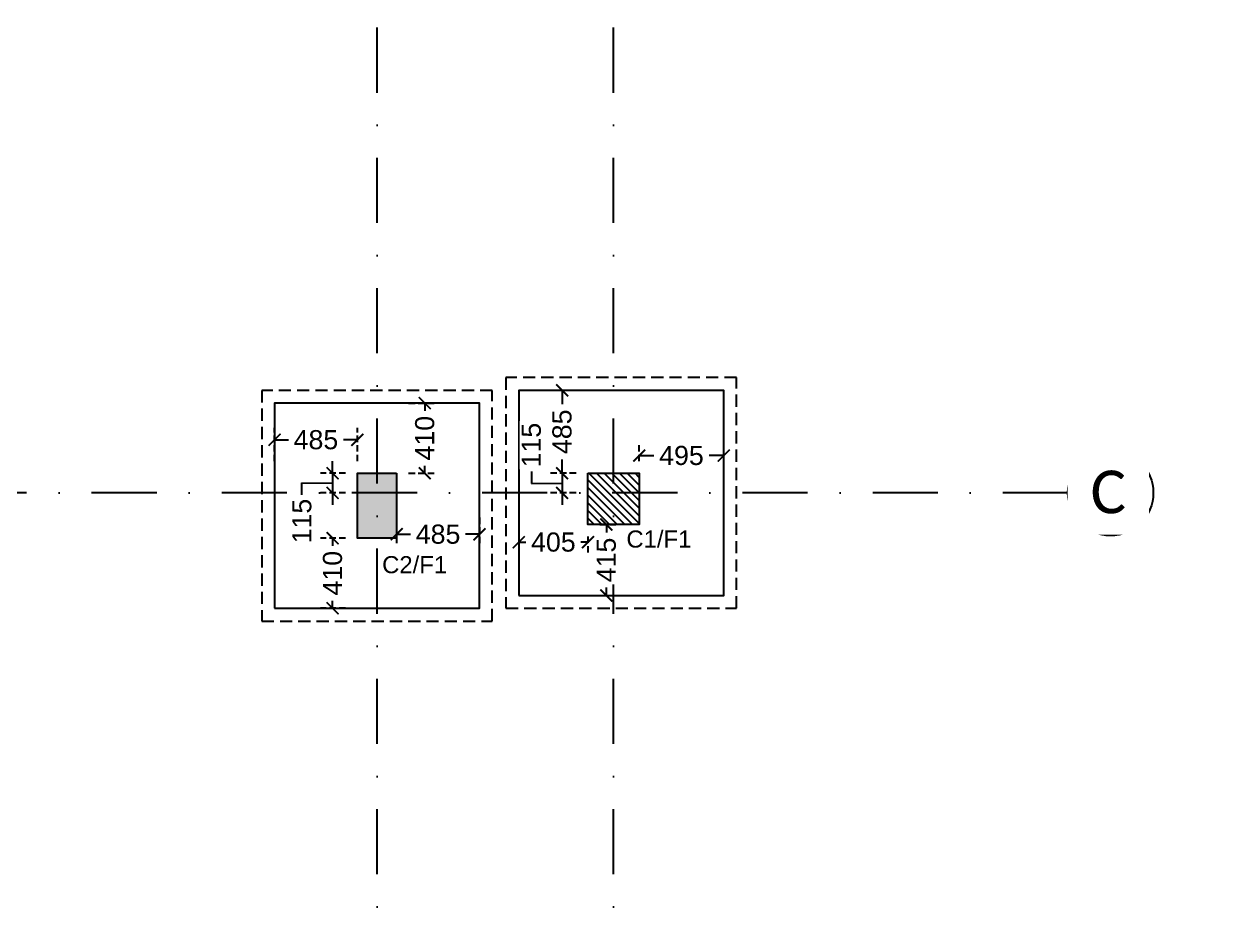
# Model space of a CAD drawing. Header units: millimetres. Extents: x -176651 to 954389, y -469666 to 486614.
# Drawn here: x 831881 to 838929, y 170620 to 175768 of the extents above; entities that cross this region are included whole.
import ezdxf
from ezdxf.xclip import XClip

# ---------------------------------------------------------------- set-up
doc = ezdxf.new("R2010")
doc.units = ezdxf.units.MM
doc.header["$LTSCALE"] = 150
doc.header["$XCLIPFRAME"] = 2
for name, pattern in [('1625E_Grid$0$DASHDOTX2', [50.8, 25.4, -12.7, 0, -12.7]), ('3BHK-W(SB)$0$HIDDEN', [0.375, 0.25, -0.125]), ('HIDDEN2', [4.7625, 3.175, -1.5875])]:
    doc.linetypes.add(name, pattern=pattern)
for name, color, linetype in [('1625E_Columns$0$ad-Column', 3, 'Continuous'), ('1625E_Columns$0$ad-Column Hatch', 125, 'Continuous'), ('1625E_Columns$0$ad-RCC', 3, 'Continuous'), ('1625E_Columns$0$ad-RCC Hatch', 125, 'Continuous'), ('1625E_Grid$0$ad-Grid', 8, '1625E_Grid$0$DASHDOTX2'), ('1625E_Grid$0$ad-Text main', 7, 'Continuous'), ('ad-Footing line', 2, 'Continuous'), ('ad-Foundation text', 4, 'Continuous'), ('ad-Internal Dimensions', 6, 'Continuous'), ('ad-PCC line', 8, 'HIDDEN2'), ("Plot's Boundary$0$ad-Road", 8, 'Continuous'), ("Plot's Boundary$0$ad-Road Hatch", 8, 'Continuous')]:
    doc.layers.add(name, color=color, linetype=linetype)
doc.styles.add('1625E_Grid$0$Standard', font='arial.ttf')
doc.styles.get("Standard").update_dxf_attribs({"font": 'arial.ttf'})
doc.dimstyles.new('A-75-DIM-INT (Framing)', dxfattribs={"dimscale": 100, "dimtxt": 1.6, "dimasz": 1, "dimexe": 1, "dimexo": 1, "dimgap": 0.5, "dimtad": 0, "dimdec": 0, "dimdsep": 46, "dimtxsty": 'Standard', "dimblk": 'ARCHTICK', "dimcen": 0.025, "dimclrd": 5, "dimclre": 5, "dimclrt": 256, "dimazin": 2, "dimtfac": 1, "dimtdec": 0, "dimtmove": 1, "dimatfit": 0, "dimldrblk": 'ARCHTICK', "dimfxl": 1, "dimfxlon": 1, "dimtfill": 1, "dimtolj": 1, "dimtzin": 0, "dimarcsym": 0})

# ---------------------------------------------------------------- blocks, each defined once
blk = doc.blocks.new('1625E_Grid')
at = {"layer": '1625E_Grid$0$ad-Grid', "ltscale": 0.1}
for points in [[(12005, -4460), (12005, 16170)], [(13390, -4460), (13390, 16170)], [(16050, 4630), (-1950, 4630)]]:
    blk.add_lwpolyline(points, dxfattribs=at)
at = {"layer": '1625E_Grid$0$ad-Grid', "color": 7, "linetype": 'ByBlock'}
blk.add_circle((16300, 4630), 250, dxfattribs=at)
at = {"layer": '1625E_Grid$0$ad-Text main', "insert": (16286.5, 4634), "char_height": 250, "width": 227.385, "attachment_point": 5, "style": '1625E_Grid$0$Standard', "bg_fill": 2}
blk.add_mtext('{\\fCalibri|b0|i0|c0|p34;C}', dxfattribs=at)
blk = doc.blocks.new('1625E_Columns$0$A$C42b14ea2')
at = {"layer": '1625E_Columns$0$ad-RCC Hatch', "transparency": 33554687}
h = blk.add_hatch(dxfattribs=at)
h.set_pattern_fill('ANSI31', color=256, scale=10)
h.set_pattern_definition([(45, (13250, 8645), (-22.45064, 22.45064), [])])
h.paths.add_polyline_path([(0, 0), (300, 0), (300, 300), (0, 300)])
at = {"layer": '1625E_Columns$0$ad-RCC'}
blk.add_lwpolyline([(0, 0), (300, 0), (300, 300), (0, 300)], close=True, dxfattribs=at)
blk = doc.blocks.new('1625E_Columns$0$zw$6AA0')
at = {"layer": '1625E_Columns$0$ad-Column Hatch', "transparency": 33554687}
h = blk.add_hatch(color=256, dxfattribs=at)
h.dxf.hatch_style = 1
h.paths.add_polyline_path([(0, -230), (380, -230), (380, 0), (0, 0)])
at = {"layer": '1625E_Columns$0$ad-Column'}
blk.add_lwpolyline([(0, -230), (380, -230), (380, 0), (0, 0)], close=True, dxfattribs=at)
blk = doc.blocks.new('1625E_Columns')
at = {"layer": '1625E_Columns$0$ad-Column', "xscale": -1, "rotation": 90}
blk.add_blockref('1625E_Columns$0$zw$6AA0', (11890, 4745), dxfattribs=at)
at = {"layer": '1625E_Columns$0$ad-RCC', "xscale": -1, "rotation": 180}
blk.add_blockref('1625E_Columns$0$A$C42b14ea2', (13240, 4745), dxfattribs=at)
blk = doc.blocks.new('zw$D00E')
at = {"layer": 'ad-Footing line'}
for points in [[(715, -9590), (1915, -9590), (1915, -8390), (715, -8390)], [(-715, -9665), (485, -9665), (485, -8465), (-715, -8465)]]:
    blk.add_lwpolyline(points, close=True, dxfattribs=at)
at = {"layer": 'ad-PCC line', "ltscale": 0.15}
for points in [[(640, -9665), (1990, -9665), (1990, -8315), (640, -8315)], [(-790, -9740), (560, -9740), (560, -8390), (-790, -8390)]]:
    blk.add_lwpolyline(points, close=True, dxfattribs=at)
blk = doc.blocks.new('zw$3F63')
at = {"layer": 'ad-Foundation text', "char_height": 100, "width": 349.312, "attachment_point": 5}
for s, insert in [('\\pxt5;C1/F1', (1535.2, -9260.8)), ('\\pxt5;C2/F1', (105.2, -9410.8))]:
    blk.add_mtext(s, dxfattribs=dict(at, insert=insert))
blk = doc.blocks.new('_ArchTick')
at = {"color": 0, "linetype": 'ByBlock', "const_width": 0.15}
blk.add_lwpolyline([(-0.5, -0.5), (0.5, 0.5)], dxfattribs=at)
blk = doc.blocks.new('*D22')
at = {"layer": 'ad-Internal Dimensions', "linetype": '3BHK-W(SB)$0$HIDDEN', "lineweight": -2, "transparency": 16777216}
for p, q in [((70, -8465), (234.7, -8465)), ((70, -8875), (234.7, -8875))]:
    blk.add_line(p, q, dxfattribs=at)
at = {"layer": 'ad-Internal Dimensions', "lineweight": -2, "transparency": 16777216}
for p, q in [((164.7, -8465), (164.7, -8509.2)), ((164.7, -8875), (164.7, -8830.8))]:
    blk.add_line(p, q, dxfattribs=at)
at = {"layer": 'Defpoints', "color": 0, "transparency": 16777216}
for p in [(0, -8465), (164.7, -8465), (0, -8875)]:
    blk.add_point(p, dxfattribs=at)
at = {"layer": 'ad-Internal Dimensions', "lineweight": -2, "transparency": 16777216, "xscale": 70, "yscale": 70, "zscale": 70}
for p, rotation in [((164.7, -8465), 90), ((164.7, -8875), 270)]:
    blk.add_blockref('_ArchTick', p, dxfattribs=dict(at, rotation=rotation))
at = {"layer": 'ad-Internal Dimensions', "transparency": 16777216, "insert": (164.7, -8670), "char_height": 112, "attachment_point": 5, "rotation": 90, "bg_fill": 3, "box_fill_scale": 1.1, "bg_fill_color": 257, "bg_fill_transparency": 0}
blk.add_mtext('\\A1;410', dxfattribs=at)
blk = doc.blocks.new('*D23')
at = {"layer": 'ad-Internal Dimensions', "lineweight": -2, "transparency": 16777216}
for p, q in [((-375.2, -8875), (-375.2, -8805)), ((-375.2, -8875), (-375.2, -8990)), ((-554.9, -9001), (-554.9, -8931)), ((-554.9, -8931), (-375.2, -8932.5)), ((-375.2, -8990), (-375.2, -9060))]:
    blk.add_line(p, q, dxfattribs=at)
at = {"layer": 'ad-Internal Dimensions', "linetype": '3BHK-W(SB)$0$HIDDEN', "lineweight": -2, "transparency": 16777216}
for p, q in [((-300, -8875), (-445.2, -8875)), ((-300, -8990), (-445.2, -8990))]:
    blk.add_line(p, q, dxfattribs=at)
at = {"layer": 'Defpoints', "color": 0, "transparency": 16777216}
for p in [(-230, -8875), (-375.2, -8990), (-230, -8990)]:
    blk.add_point(p, dxfattribs=at)
at = {"layer": 'ad-Internal Dimensions', "lineweight": -2, "transparency": 16777216, "xscale": 70, "yscale": 70, "zscale": 70}
for p, rotation in [((-375.2, -8875), 270), ((-375.2, -8990), 90)]:
    blk.add_blockref('_ArchTick', p, dxfattribs=dict(at, rotation=rotation))
at = {"layer": 'ad-Internal Dimensions', "transparency": 16777216, "insert": (-554.9, -9154.9), "char_height": 112, "attachment_point": 5, "rotation": 90, "bg_fill": 3, "box_fill_scale": 1.1, "bg_fill_color": 257, "bg_fill_transparency": 0}
blk.add_mtext('\\A1;115', dxfattribs=at)
blk = doc.blocks.new('*D24')
at = {"layer": 'ad-Internal Dimensions', "linetype": '3BHK-W(SB)$0$HIDDEN', "lineweight": -2, "transparency": 16777216}
for p, q in [((-300, -9255), (-445.2, -9255)), ((-300, -9665), (-445.2, -9665))]:
    blk.add_line(p, q, dxfattribs=at)
at = {"layer": 'ad-Internal Dimensions', "lineweight": -2, "transparency": 16777216}
for p, q in [((-375.2, -9255), (-375.2, -9299.2)), ((-375.2, -9665), (-375.2, -9620.8))]:
    blk.add_line(p, q, dxfattribs=at)
at = {"layer": 'Defpoints', "color": 0, "transparency": 16777216}
for p in [(-230, -9255), (-375.2, -9665), (-230, -9665)]:
    blk.add_point(p, dxfattribs=at)
at = {"layer": 'ad-Internal Dimensions', "lineweight": -2, "transparency": 16777216, "xscale": 70, "yscale": 70, "zscale": 70}
for p, rotation in [((-375.2, -9255), 90), ((-375.2, -9665), 270)]:
    blk.add_blockref('_ArchTick', p, dxfattribs=dict(at, rotation=rotation))
at = {"layer": 'ad-Internal Dimensions', "transparency": 16777216, "insert": (-375.2, -9460), "char_height": 112, "attachment_point": 5, "rotation": 90, "bg_fill": 3, "box_fill_scale": 1.1, "bg_fill_color": 257, "bg_fill_transparency": 0}
blk.add_mtext('\\A1;410', dxfattribs=at)
blk = doc.blocks.new('*D25')
at = {"layer": 'ad-Internal Dimensions', "linetype": '3BHK-W(SB)$0$HIDDEN', "lineweight": -2, "transparency": 16777216}
for p, q in [((-715, -8805), (-715, -8609.5)), ((-230, -8805), (-230, -8609.5))]:
    blk.add_line(p, q, dxfattribs=at)
at = {"layer": 'ad-Internal Dimensions', "lineweight": -2, "transparency": 16777216}
for p, q in [((-715, -8679.5), (-633.9, -8679.5)), ((-230, -8679.5), (-311.1, -8679.5))]:
    blk.add_line(p, q, dxfattribs=at)
at = {"layer": 'Defpoints', "color": 0, "transparency": 16777216}
for p in [(-715, -8679.5), (-715, -8875), (-230, -8875)]:
    blk.add_point(p, dxfattribs=at)
at = {"layer": 'ad-Internal Dimensions', "lineweight": -2, "transparency": 16777216, "xscale": 70, "yscale": 70, "zscale": 70, "rotation": 180}
blk.add_blockref('_ArchTick', (-715, -8679.5), dxfattribs=at)
at = {"layer": 'ad-Internal Dimensions', "lineweight": -2, "transparency": 16777216, "xscale": 70, "yscale": 70, "zscale": 70}
blk.add_blockref('_ArchTick', (-230, -8679.5), dxfattribs=at)
at = {"layer": 'ad-Internal Dimensions', "transparency": 16777216, "insert": (-472.5, -8679.5), "char_height": 112, "attachment_point": 5, "bg_fill": 3, "box_fill_scale": 1.1, "bg_fill_color": 257, "bg_fill_transparency": 0}
blk.add_mtext('\\A1;485', dxfattribs=at)
blk = doc.blocks.new('*D26')
at = {"layer": 'ad-Internal Dimensions', "linetype": '3BHK-W(SB)$0$HIDDEN', "lineweight": -2, "transparency": 16777216}
for p, q in [((0, -9135), (0, -9302.2)), ((485, -9135), (485, -9302.2))]:
    blk.add_line(p, q, dxfattribs=at)
at = {"layer": 'ad-Internal Dimensions', "lineweight": -2, "transparency": 16777216}
for p, q in [((0, -9232.2), (81.1, -9232.2)), ((485, -9232.2), (403.9, -9232.2))]:
    blk.add_line(p, q, dxfattribs=at)
at = {"layer": 'Defpoints', "color": 0, "transparency": 16777216}
for p in [(0, -9065), (485, -9065), (485, -9232.2)]:
    blk.add_point(p, dxfattribs=at)
at = {"layer": 'ad-Internal Dimensions', "lineweight": -2, "transparency": 16777216, "xscale": 70, "yscale": 70, "zscale": 70, "rotation": 180}
blk.add_blockref('_ArchTick', (0, -9232.2), dxfattribs=at)
at = {"layer": 'ad-Internal Dimensions', "lineweight": -2, "transparency": 16777216, "xscale": 70, "yscale": 70, "zscale": 70}
blk.add_blockref('_ArchTick', (485, -9232.2), dxfattribs=at)
at = {"layer": 'ad-Internal Dimensions', "transparency": 16777216, "insert": (242.5, -9232.2), "char_height": 112, "attachment_point": 5, "bg_fill": 3, "box_fill_scale": 1.1, "bg_fill_color": 257, "bg_fill_transparency": 0}
blk.add_mtext('\\A1;485', dxfattribs=at)
blk = doc.blocks.new('*D41')
at = {"layer": 'ad-Internal Dimensions', "lineweight": -2, "transparency": 16777216}
for p, q in [((968.5, -8875), (968.5, -8805)), ((788.8, -8864.3), (788.8, -8934.3)), ((968.5, -8875), (968.5, -8990)), ((788.8, -8934.3), (968.5, -8932.5)), ((968.5, -8990), (968.5, -9060))]:
    blk.add_line(p, q, dxfattribs=at)
at = {"layer": 'ad-Internal Dimensions', "linetype": '3BHK-W(SB)$0$HIDDEN', "lineweight": -2, "transparency": 16777216}
for p, q in [((1050, -8875), (898.5, -8875)), ((1050, -8990), (898.5, -8990))]:
    blk.add_line(p, q, dxfattribs=at)
at = {"layer": 'Defpoints', "color": 0, "transparency": 16777216}
for p in [(1120, -8875), (968.5, -8990), (1120, -8990)]:
    blk.add_point(p, dxfattribs=at)
at = {"layer": 'ad-Internal Dimensions', "lineweight": -2, "transparency": 16777216, "xscale": 70, "yscale": 70, "zscale": 70}
for p, rotation in [((968.5, -8875), 270), ((968.5, -8990), 90)]:
    blk.add_blockref('_ArchTick', p, dxfattribs=dict(at, rotation=rotation))
at = {"layer": 'ad-Internal Dimensions', "transparency": 16777216, "insert": (788.8, -8710.4), "char_height": 112, "attachment_point": 5, "rotation": 90, "bg_fill": 3, "box_fill_scale": 1.1, "bg_fill_color": 257, "bg_fill_transparency": 0}
blk.add_mtext('\\A1;115', dxfattribs=at)
blk = doc.blocks.new('*D42')
at = {"layer": 'ad-Internal Dimensions', "linetype": '3BHK-W(SB)$0$HIDDEN', "lineweight": -2, "transparency": 16777216}
for p, q in [((1060, -8390), (898.5, -8390)), ((1050, -8875), (898.5, -8875))]:
    blk.add_line(p, q, dxfattribs=at)
at = {"layer": 'ad-Internal Dimensions', "lineweight": -2, "transparency": 16777216}
for p, q in [((968.5, -8390), (968.5, -8471.1)), ((968.5, -8875), (968.5, -8793.9))]:
    blk.add_line(p, q, dxfattribs=at)
at = {"layer": 'Defpoints', "color": 0, "transparency": 16777216}
for p in [(968.5, -8390), (1130, -8390), (1120, -8875)]:
    blk.add_point(p, dxfattribs=at)
at = {"layer": 'ad-Internal Dimensions', "lineweight": -2, "transparency": 16777216, "xscale": 70, "yscale": 70, "zscale": 70}
for p, rotation in [((968.5, -8390), 89.99999999999999), ((968.5, -8875), 270)]:
    blk.add_blockref('_ArchTick', p, dxfattribs=dict(at, rotation=rotation))
at = {"layer": 'ad-Internal Dimensions', "transparency": 16777216, "insert": (968.5, -8632.5), "char_height": 112, "attachment_point": 5, "rotation": 90, "bg_fill": 3, "box_fill_scale": 1.1, "bg_fill_color": 257, "bg_fill_transparency": 0}
blk.add_mtext('\\A1;485', dxfattribs=at)
blk = doc.blocks.new('*D43')
at = {"layer": 'ad-Internal Dimensions', "linetype": '3BHK-W(SB)$0$HIDDEN', "lineweight": -2, "transparency": 16777216}
for p, q in [((1190, -9175), (1297.6, -9175)), ((1200, -9590), (1297.6, -9590))]:
    blk.add_line(p, q, dxfattribs=at)
at = {"layer": 'ad-Internal Dimensions', "lineweight": -2, "transparency": 16777216}
for p, q in [((1227.6, -9175), (1227.6, -9221.1)), ((1227.6, -9590), (1227.6, -9543.9))]:
    blk.add_line(p, q, dxfattribs=at)
at = {"layer": 'Defpoints', "color": 0, "transparency": 16777216}
for p in [(1120, -9175), (1130, -9590), (1227.6, -9590)]:
    blk.add_point(p, dxfattribs=at)
at = {"layer": 'ad-Internal Dimensions', "lineweight": -2, "transparency": 16777216, "xscale": 70, "yscale": 70, "zscale": 70}
for p, rotation in [((1227.6, -9175), 90), ((1227.6, -9590), 270)]:
    blk.add_blockref('_ArchTick', p, dxfattribs=dict(at, rotation=rotation))
at = {"layer": 'ad-Internal Dimensions', "transparency": 16777216, "insert": (1227.6, -9382.5), "char_height": 112, "attachment_point": 5, "rotation": 90, "bg_fill": 3, "box_fill_scale": 1.1, "bg_fill_color": 257, "bg_fill_transparency": 0}
blk.add_mtext('\\A1;415', dxfattribs=at)
blk = doc.blocks.new('*D44')
at = {"layer": 'ad-Internal Dimensions', "linetype": '3BHK-W(SB)$0$HIDDEN', "lineweight": -2, "transparency": 16777216}
for p, q in [((1420, -8805), (1420, -8701.6)), ((1915, -8805), (1915, -8701.6))]:
    blk.add_line(p, q, dxfattribs=at)
at = {"layer": 'ad-Internal Dimensions', "lineweight": -2, "transparency": 16777216}
for p, q in [((1420, -8771.6), (1506.1, -8771.6)), ((1915, -8771.6), (1828.9, -8771.6))]:
    blk.add_line(p, q, dxfattribs=at)
at = {"layer": 'Defpoints', "color": 0, "transparency": 16777216}
for p in [(1915, -8771.6), (1420, -8875), (1915, -8875)]:
    blk.add_point(p, dxfattribs=at)
at = {"layer": 'ad-Internal Dimensions', "lineweight": -2, "transparency": 16777216, "xscale": 70, "yscale": 70, "zscale": 70, "rotation": 180}
blk.add_blockref('_ArchTick', (1420, -8771.6), dxfattribs=at)
at = {"layer": 'ad-Internal Dimensions', "lineweight": -2, "transparency": 16777216, "xscale": 70, "yscale": 70, "zscale": 70}
blk.add_blockref('_ArchTick', (1915, -8771.6), dxfattribs=at)
at = {"layer": 'ad-Internal Dimensions', "transparency": 16777216, "insert": (1667.5, -8771.6), "char_height": 112, "attachment_point": 5, "bg_fill": 3, "box_fill_scale": 1.1, "bg_fill_color": 257, "bg_fill_transparency": 0}
blk.add_mtext('\\A1;495', dxfattribs=at)
blk = doc.blocks.new('*D45')
at = {"layer": 'ad-Internal Dimensions', "linetype": '3BHK-W(SB)$0$HIDDEN', "lineweight": -2, "transparency": 16777216}
for p, q in [((715, -9245), (715, -9348.4)), ((1120, -9245), (1120, -9348.4))]:
    blk.add_line(p, q, dxfattribs=at)
at = {"layer": 'ad-Internal Dimensions', "lineweight": -2, "transparency": 16777216}
for p, q in [((715, -9278.4), (756.1, -9278.4)), ((1120, -9278.4), (1078.9, -9278.4))]:
    blk.add_line(p, q, dxfattribs=at)
at = {"layer": 'Defpoints', "color": 0, "transparency": 16777216}
for p in [(715, -9175), (1120, -9175), (715, -9278.4)]:
    blk.add_point(p, dxfattribs=at)
at = {"layer": 'ad-Internal Dimensions', "lineweight": -2, "transparency": 16777216, "xscale": 70, "yscale": 70, "zscale": 70, "rotation": 180}
blk.add_blockref('_ArchTick', (715, -9278.4), dxfattribs=at)
at = {"layer": 'ad-Internal Dimensions', "lineweight": -2, "transparency": 16777216, "xscale": 70, "yscale": 70, "zscale": 70}
blk.add_blockref('_ArchTick', (1120, -9278.4), dxfattribs=at)
at = {"layer": 'ad-Internal Dimensions', "transparency": 16777216, "insert": (917.5, -9278.4), "char_height": 112, "attachment_point": 5, "bg_fill": 3, "box_fill_scale": 1.1, "bg_fill_color": 257, "bg_fill_transparency": 0}
blk.add_mtext('\\A1;405', dxfattribs=at)
blk = doc.blocks.new("Plot's Boundary$0$A$C4fb60e89")
at = {"layer": "Plot's Boundary$0$ad-Road Hatch", "ltscale": 5, "transparency": 33554687}
h = blk.add_hatch(dxfattribs=at)
h.set_pattern_fill('AR-HBONE', color=256, scale=15)
h.set_pattern_definition([(45, (-193247.7, -428758.8), (0, 2155.2615), [4572, -1524]), (135, (-192170.1, -427681.1), (2e-13, 2155.2615), [4572, -1524])])
h.paths.add_polyline_path([(175594.5, -250241), (169177.9, -249341.1), (167473.5, -249057.1), (167473.5, -138693.9), (101313.5, -138693.9), (101313.5, -199953.9), (101307.7, -237994.6), (101040.4, -268291), (101007.7, -280967.7), (101066.4, -293683.6), (101242.5, -311127.2), (100909.9, -319343.6), (100949.1, -333937.5), (100668.7, -366959.6), (100727.3, -390982.9), (100668.7, -404585.6), (100538.2, -420418.5), (100466.5, -428758.8), (92426.2, -427265.5), (92163.5, -427209.5), (92163.5, -321453.9), (24803.5, -321453.9), (24803.5, -412960.5), (15653.5, -411028.6), (15653.5, -321452.2), (-19535.1, -321452.2), (-34427.5, -319476.7), (-65207.4, -315394.6), (-171770.1, -301268.1), (-185853.9, -298333.1), (-193247.7, -296831.5), (-193244, -292907.6), (-191913.8, -285219.4), (-191838.8, -284678.8), (-183397.4, -286393.2), (-169722.9, -289242.8), (-53141.2, -304697.5), (-18730.1, -309262.2), (15653.3, -309262.2), (15653.5, 703.4), (24803.5, 1114.6), (24803.5, -129543.9), (92163.5, -129543.9), (92163.5, 15133.3), (101313.5, 17712.8), (101313.5, -129543.9), (167473.5, -129543.9), (167473.5, 35551.6), (175738, 37855), (175848.8, 28595.3), (175835.8, 25947.4), (175777.1, 14040.5), (175855.3, 2315.8), (175659.7, -18036.1), (175731.4, -34038.6), (175718.4, -46839.2), (175672.7, -63402.4), (175816.2, -82071.9), (175542.3, -106356), (175490.2, -124640.8), (175574.9, -145018.8), (175731.4, -168892), (175796.6, -181268.8), (175796.6, -192667.4), (175744.5, -208200.3), (175829.2, -223276.8), (175887.9, -234871.1)])
h.paths.add_polyline_path([(24803.5, -309263.9), (92163.5, -309263.9), (92163.5, -138693.9), (24803.5, -138693.9)], flags=16)
blk = doc.blocks.new("Plot's Boundary")
at = {"layer": "Plot's Boundary$0$ad-Road", "ltscale": 5}
blk.add_blockref("Plot's Boundary$0$A$C4fb60e89", (191838.8, 428758.8), dxfattribs=at)
blk = doc.blocks.new('zw$6FB5')
at = {"layer": 'ad-Internal Dimensions'}
for base, p1, p2, angle, picture, middle in [((164.7, -8465), (0, -8875), (0, -8465), 90, '*D22', (164.7, -8670)), ((1227.6, -9590), (1120, -9175), (1130, -9590), 270, '*D43', (1227.6, -9382.5))]:
    dim = blk.add_linear_dim(base=base, p1=p1, p2=p2, angle=angle, dimstyle='A-75-DIM-INT (Framing)', override={"dimscale": 70, "dimblk": 'ArchTick', "dimclrd": 256, "dimclre": 256, "dimfxl": 10, "dimtfill": 1, "dimtfillclr": 0}, dxfattribs=at)
    dim.commit()
    dim.dimension.update_dxf_attribs({"geometry": picture, "text_midpoint": middle})
for base, p1, p2, angle, picture, middle in [((968.5, -8990), (1120, -8875), (1120, -8990), 270, '*D41', (788.8, -8829.3)), ((-375.2, -8990), (-230, -8875), (-230, -8990), 90, '*D23', (-554.9, -9036))]:
    dim = blk.add_linear_dim(base=base, p1=p1, p2=p2, angle=angle, dimstyle='A-75-DIM-INT (Framing)', override={"dimscale": 70, "dimblk": 'ArchTick', "dimclrd": 256, "dimclre": 256, "dimfxl": 10, "dimtfill": 1, "dimtfillclr": 0}, dxfattribs=at)
    dim.commit()
    dim.dimension.update_dxf_attribs({"geometry": picture, "text_midpoint": middle, "dimtype": 128})
for base, p1, p2, picture, middle in [((1915, -8771.6), (1420, -8875), (1915, -8875), '*D44', (1667.5, -8771.6)), ((485, -9232.2), (0, -9065), (485, -9065), '*D26', (242.5, -9232.2))]:
    dim = blk.add_linear_dim(base=base, p1=p1, p2=p2, dimstyle='A-75-DIM-INT (Framing)', override={"dimscale": 70, "dimblk": 'ArchTick', "dimclrd": 256, "dimclre": 256, "dimfxl": 10, "dimtfill": 1, "dimtfillclr": 0}, dxfattribs=at)
    dim.commit()
    dim.dimension.update_dxf_attribs({"geometry": picture, "text_midpoint": middle})
for base, p1, p2, angle, picture, middle in [((968.5, -8390), (1120, -8875), (1130, -8390), 270, '*D42', (968.5, -8632.5)), ((-375.2, -9665), (-230, -9255), (-230, -9665), 90, '*D24', (-375.2, -9460))]:
    dim = blk.add_linear_dim(base=base, p1=p1, p2=p2, angle=angle, dimstyle='A-75-DIM-INT (Framing)', override={"dimscale": 70, "dimblk": 'ArchTick', "dimclrd": 256, "dimclre": 256, "dimfxl": 10, "dimtfill": 1, "dimtfillclr": 0}, dxfattribs=at)
    dim.commit()
    dim.dimension.update_dxf_attribs({"geometry": picture, "text_midpoint": middle})
for base, p1, p2, picture, middle in [((-715, -8679.5), (-230, -8875), (-715, -8875), '*D25', (-472.5, -8679.5)), ((715, -9278.4), (1120, -9175), (715, -9175), '*D45', (917.5, -9278.4))]:
    dim = blk.add_linear_dim(base=base, p1=p1, p2=p2, dimstyle='A-75-DIM-INT (Framing)', override={"dimscale": 70, "dimblk": 'ArchTick', "dimclrd": 256, "dimclre": 256, "dimfxl": 10, "dimtfill": 1, "dimtfillclr": 0}, dxfattribs=at)
    dim.commit()
    dim.dimension.update_dxf_attribs({"geometry": picture, "text_midpoint": middle})

msp = doc.modelspace()

# ---------------------------------------------------------------- block references
ref = msp.add_blockref("Plot's Boundary", (565520, 0))
XClip(ref).set_block_clipping_path([(245322.2775057808, 154244.8999686334), (289002.2775057808, 204914.8999686334)])

# ---------------------------------------------------------------- next in the draw order: block references
msp.add_blockref('1625E_Grid', (821942.3, 168394.9))

# ---------------------------------------------------------------- next in the draw order: block references
msp.add_blockref('1625E_Columns', (821942.3, 168394.9))
at = {"layer": 'ad-Footing line'}
msp.add_blockref('zw$D00E', (834062.3, 182014.9), dxfattribs=at)
at = {"layer": 'ad-Foundation text'}
msp.add_blockref('zw$3F63', (834062.3, 182014.9), dxfattribs=at)

# ---------------------------------------------------------------- next in the draw order: block references
at = {"layer": 'ad-Internal Dimensions'}
msp.add_blockref('zw$6FB5', (834062.3, 182014.9), dxfattribs=at)

doc.saveas('drawing.dxf')
